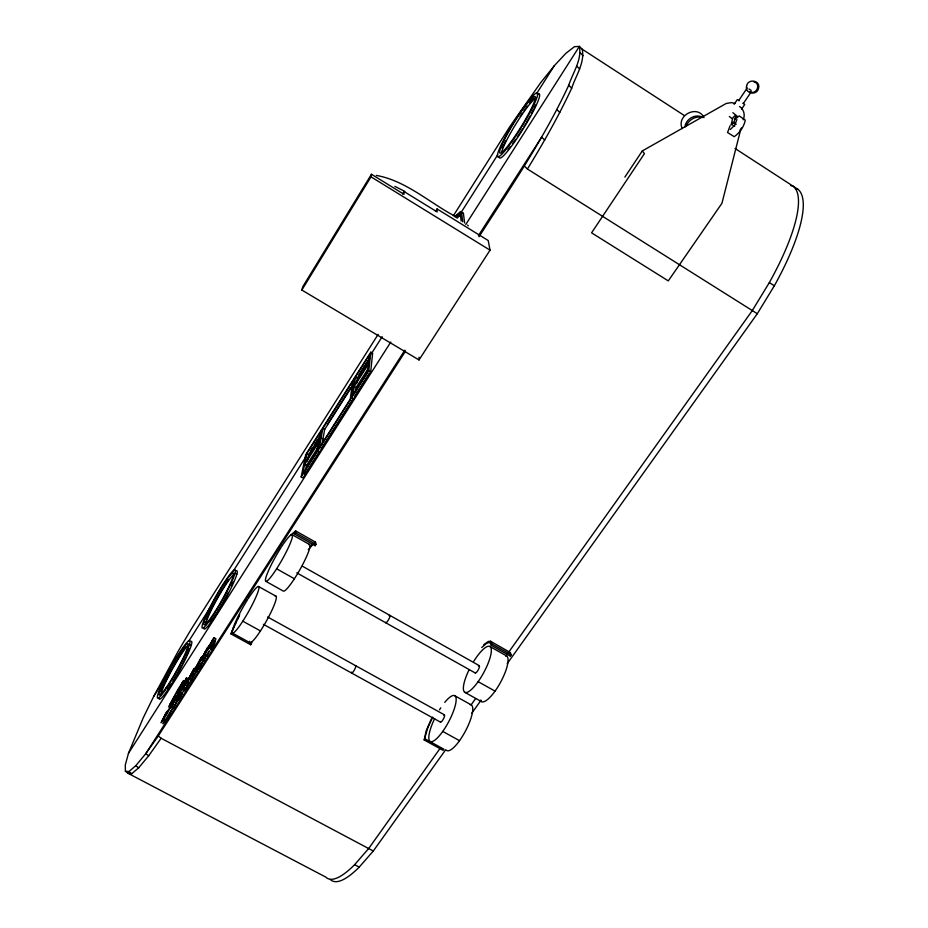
<?xml version="1.0" encoding="UTF-8"?>
<svg xmlns="http://www.w3.org/2000/svg" width="928" height="928" viewBox="0 0 928 928"><rect width="100%" height="100%" fill="white"/><g stroke="black" fill="none" stroke-linecap="round" stroke-linejoin="round"><path stroke-width="1.39" d="M419.027 359.96L490.03 250.166L488.221 240.538L437.03 208.939L437.169 211.955L404.121 191.574L403.97 194.3L371.455 174.255L302.876 286.532L301.844 290.046L419.027 359.96L419.038 357.245M185.507 687.857L184.196 690.966L185.484 688.982L183.535 687.926L194.462 668.125L188.662 679.714L190.495 676.953M188.883 682.904L185.171 689.55L191.852 679.134L189.892 678.078L187.421 681.732L188.477 678.878M188.465 679.041L186.551 677.834L183.837 683.692L186.099 680.236L176.854 698.192L177.422 697.52L179.371 698.575L178.106 700.431L178.512 699.225M425.059 738.874L443.897 749.209L443.05 750.334L424.224 739.999L427.808 727.68L432.773 717.135M424.224 739.999L426.114 730.997L431.3 719.038M291.322 534.98L294.779 532.301L295.104 534.354L315.16 545.699L316.007 544.365L315.543 542.161L295.603 530.874L290.522 535.398M315.16 545.699L315.253 544.608M183.698 680.537L178.257 691.36L176.958 693.355L182.874 682.126L169.731 704.596L169.418 705.512L176.227 696.22L167.527 713.017A29.302 3.41 -61.1 0 1 163.804 719.072L161.078 722.738L165.428 714.003L167.179 711.173L161.901 721.16L174.963 698.9L175.589 697.508L168.652 706.997L177.573 690.119L183.431 680.758L185.612 681.581M370.678 371.931L372.627 353.278L370.794 352.188L305.672 454.778L301.171 476.934L303.038 478.013L370.678 371.931L368.776 370.806L370.794 352.188M213.904 637.698C218.741 637.617 211.085 653.01 209.832 646.909L209.299 647.674L213.985 637.652L205.981 651.201L207.721 647.431L207.222 647.999L200.506 660.829M295.104 534.354L295.951 533.008L295.603 530.874M355.54 391.709L356.074 387.568L367.952 368.926M356.63 383.287L357.326 377.974L369.622 358.626M354.218 386.477L353.104 394.736L367.43 372.256L368.3 364.321L354.218 386.477L356.074 387.568M355.494 376.896L354.438 384.853L368.474 362.767L369.321 355.122L355.494 376.896L357.326 377.974M354.229 378.288L351.573 397.822L353.464 398.936M301.844 290.046L371.014 176.842L371.455 174.255M321.958 444.605L324.672 429.362L353.034 384.714M322.851 428.307L319.325 447.772L350.262 399.202L352.744 381.234L322.851 428.307L324.672 429.362M321.668 429.571L317.77 450.88L319.65 451.959M304.871 473.558L306.472 465.496L317.805 447.69M307.342 461.077L308.618 454.616L319.754 437.088M304.628 464.441L302.737 473.825L316.552 452.133L318.223 443.062L304.628 464.441L306.472 465.496M306.82 453.572L304.999 462.596L318.559 441.276L320.172 432.541L306.82 453.572L308.618 454.616M741.588 127.936L740.103 129.874M733.862 123.32L735.231 117.624M731.102 124.874L732.772 117.995L734.651 115.872L737.157 117.52M684.887 127.055C685.699 118.935 695.64 113.17 702.832 117.508M740.706 129.526L721.938 203.29L668.288 280.882L591.577 232.835L644.438 153.607L642.304 150.939L726.16 103.495L731.484 102.602L734.906 103.437M743.189 119.782C745.404 115.176 743.862 109.272 739.546 106.5M735.046 148.468L797.987 189.347A126.394 35.728 -56.5 0 1 774.335 285.789L757.306 313.71L527.429 169.024C543.46 142.796 558.702 116.07 571.694 88.206C575.766 75.644 584.976 62.942 582.216 49.219L579.385 46.4L574.409 46.702L565.836 53.372L554.329 65.691L540.641 82.72L509.901 126.533L453.328 215.783M239.691 614.614L230.968 633.917L250.722 644.763L251.163 643.116M250.722 644.763L251.952 641.979M479.022 236.733C510.713 187.363 543.947 138.632 568.725 85.272C572.808 72.744 582.018 60.111 579.385 46.4L465.763 224.53M378.148 334.37L191.354 629.01L178.42 650.783L153.735 696.36L143.179 717.97L128.47 753.316L125.303 764.904L125.396 771.214L128.122 773.337L325.867 877.146A113.088 28.153 -62.5 0 0 354.612 864.687L368.66 848.54L440.174 748.258M230.968 633.917L233.775 627.096M210.737 649.171L210.494 649.983L211.851 647.964M190.646 680.479L191.992 677.8M163.386 722.413L163.015 723.77L165.752 720.116A29.29 3.445 -61.1 0 0 169.476 714.061L174.534 705.06M212.036 645.378L212.187 644.612M164.07 721.323L164.21 721.798M196.748 670.874L196.527 671.536L199.798 665.492M179.058 698.598L178.826 699.294L179.371 698.575M205.622 656.084L199.74 666.942L197.687 665.933L199.288 663.102M177.329 700.663L173.292 708.076L178.083 699.434M173.374 708.018L171.448 706.8L186.551 677.834M192.456 678.008L190.611 680.769M189.915 677.95L189.59 678.577L191.632 679.574L196.701 670.086M181.981 693.982L179.15 699.016L177.12 698.03L186.458 680.943L182.248 689.922L183.57 687.845L182.967 688.773L184.916 689.817L185.484 688.982M209.357 650.992L206.747 655.968L204.786 654.901L209.287 645.262L201.944 659.344L206.039 650.493L198.43 664.808L191.342 675.63M179.069 699.074L184.243 689.678M206.747 655.968L208.986 651.131M234.842 624.683L236.072 622.085M184.916 689.817L185.449 688.599M182.955 688.704L186.748 679.644L188.697 680.758M179.684 697.241L182.016 692.381M205.703 656.235L203.661 660.748L206.271 655.783M211.178 648.173L212.709 644.983M177.422 697.52L176.158 699.387L178.686 693.552L171.425 706.974M201.596 662.534L199.729 666.93L198.604 668.531L199.601 666.084L193.291 676.686M186.969 685.56L188.512 682.393M213.208 643.974L214.728 640.819L211.282 647.176M197.258 669.772L198.522 667.255M187.723 680.653L183.222 688.506L183.535 688.008M204.786 654.901L212.756 639.717L208.533 648.904L209.832 646.909M175.659 702.902L176.598 701.046M181.54 689.875L186.748 679.644M237.44 619.324L238.925 616.447M204.067 658.857L199.74 666.942M164.511 720.418L165.149 719.2M730.092 125.756L727.552 132.507L734.222 136.694C739.628 132.901 744.047 126.672 745.265 120.153L739.303 115.942L734.605 119.387M180.044 692.938L177.19 697.972L179.208 698.9M686.152 126.034C688.622 119.828 695.78 115.64 702.357 117.438M192.502 676.918L194.022 674.146M213.753 642.246L215.946 638.719M172.063 709.004L167.11 717.39M176.506 696.754L178.605 693.146M189.672 678.519L201.852 656.722L197.687 665.933M187.642 683.205L188.268 682.161M790.76 185.623L793.278 186.284A126.475 35.334 -56.5 0 1 769.324 282.611L752.295 310.555L509.159 651.514M402.601 194.033L404.121 191.574M435.487 211.387L437.03 208.939M153.735 696.36L167.713 674.331M174.708 663.323L176.262 660.875M178.594 657.21L180.925 653.544M188.697 641.306L212.013 604.604M232.986 571.578L306.031 456.588M371.304 353.823L382.185 336.69M460.543 213.336L497.744 154.767M536.5 93.751L554.329 65.691M310.52 451.008L312.806 447.412M314.337 445.011L318.142 439.014M327.352 424.514L350.622 387.904M359.066 374.61L368.103 360.389M301.171 476.934L368.776 370.806M304.604 474.892L318.432 453.224M321.204 448.862L352.153 400.316M355.006 395.85L369.321 373.381M128.47 753.316L390.804 342.038M404.875 350.158L145.8 753.617L135.824 765.67L128.922 771.574L125.396 771.214M478.419 235.631L541.674 137.124L544.701 140.07M128.122 773.337L131.695 773.732L138.632 767.874L148.642 755.844L145.8 753.617L158.282 735.997L405.49 351.202M164.94 720.766L166.031 719.096M624.857 177.109L642.304 150.939M734.141 104.307L737.319 99.598L739.21 100.792M738.734 100.526L747.284 87.87M743.328 103.518L751.112 92.023M741.565 109.156L744.743 104.446L742.922 103.217M490.576 641.26L510.354 652.57L511.212 654.832L510.342 656.108L491.248 645.308L492.118 644.032L490.576 641.26L488.395 641.422L483.79 644.635M148.642 755.844L161.136 738.259L373.3 851.011L445.718 749.673M471.296 704.607L475.507 698.703M505.795 656.235L507.477 653.88M471.83 713.145L481.098 700.188M507.198 663.659L757.306 313.71M732.296 123.54L731.774 124.132M308.305 549.585L313.316 544.121M310.288 546.569L311.715 544.922M171.32 707.333L170.578 708.018M330.298 879.477A113.03 28.466 -62.6 0 0 359.217 867.123L373.3 851.011M455.08 216.363L460.613 211.503L463.42 213.486L464.638 223.022M455.184 217.036L459.476 213.428L460.346 214.229L461.158 221.038M456.924 217.5L459.766 214.554M457.04 218.184L459.256 215.876M481.725 647.512L486.446 643.452L488.859 642.536L490.506 643.162L491.248 645.308M191.632 679.574L189.834 678.09M314.905 542.242L315.543 542.161M730.29 129.491L734.825 125.106L736.902 119.55M376.304 175.415C406.51 180.728 430.592 203.777 457.098 217.326M508.532 651.862L509.553 652.013M795.458 188.674L797.987 189.347M753.745 81.803C761.47 83.323 756.598 95.422 749.952 91.733M394.864 186.377L404.782 191.377M354.612 864.687L359.217 867.123M171.448 706.8L173.385 707.844M159.836 690.966L161.611 691.917M186.586 679.876L188.523 680.92M183.222 688.506L185.287 689.446M189.695 678.322L191.736 679.377M189.463 644.368L191.249 645.343M205.076 654.507L207.037 655.574M204.763 654.797L206.724 655.864M201.944 659.344L203.905 660.4M201.678 659.599L203.661 660.748M197.954 665.446L199.961 666.49M209.693 647.28L211.654 648.359M231.756 632.722L251.523 643.58M204.38 621.331L206.178 622.317M242.811 621.203L260.455 630.936M442.749 731.426L459.534 740.683M267.589 616.958L444.419 714.838M263.413 624.335L440.429 722.1M265.675 581.241L283.237 591.043A26.726 3.909 -60.5 0 0 301.032 567.634A26.726 3.909 -60.5 0 0 308.63 544.643M464.638 692.23L481.342 701.556M235.062 573.098L236.86 574.096M258.715 586.589L276.022 596.228M454.894 695.803L471.378 704.978M276.614 568.783L294.408 578.759M478.129 681.662L495.042 691.128M302.284 566.138L479.266 665.643M296.821 572.878L475.24 672.974M295.951 533.008L316.007 544.365M492.118 644.032L511.212 654.832M292.123 534.667L309.569 544.539M489.822 646.456L506.421 655.841A26.077 7.459 -61.4 0 1 499.136 684.806A26.077 7.459 -61.4 0 1 480.379 700.292M321.123 437.865L322.967 438.944M371.014 176.842L490.03 250.166M457.005 215.134L458.861 216.282M497.454 156.287L499.368 157.493A37.538 4.628 -58.2 0 0 524.239 127.171A37.538 4.628 -58.2 0 0 538.124 94.308M769.324 282.611L774.335 285.789M537.556 93.171A37.549 4.582 -58.2 0 1 509.75 144.64A37.549 4.582 -58.2 0 1 505.342 136.729A37.549 4.582 -58.2 0 1 537.556 93.171L539.481 94.412M582.216 49.219L684.11 115.385M748.977 88.972L751.204 90.434M732.911 122.183L736.159 124.306M731.45 124.236L734.698 126.347M729.327 116.499L732.563 118.935M128.922 771.574L131.695 773.732M135.824 765.67L138.632 767.874M158.282 735.997L161.136 738.259M732.876 112.682L737.296 116.325M462.48 212.651L463.42 213.486M524.401 166.1L527.429 169.024M556.8 109.527L559.816 112.474M568.725 85.272L571.694 88.206M576.659 66.004L579.594 68.916M580.232 52.85L583.109 55.726M467.596 225.11L468.292 225.817M703.981 117.589C697.543 104.238 675.955 115.478 682.254 128.609M510.052 654.843L510.342 656.108M461.529 212.326L462.701 221.827M389.145 615.774A4.222 0.893 -60.9 0 1 388.82 619.208A4.222 0.893 -60.9 0 1 385.665 622.328M283.678 543.588A26.784 3.584 -60.5 0 1 288.248 547.868A26.784 3.584 -60.5 0 1 265.965 581.357A26.784 3.584 -60.5 0 1 281.149 547.392M281.787 546.406A26.784 3.584 -60.5 0 1 283.063 544.492M355.331 665.805A4.199 0.87 -61.4 0 1 354.16 670.352A4.199 0.87 -61.4 0 1 351.631 672.116M275.198 596.182A26.529 3.805 -60.8 0 1 265.721 622.247A26.529 3.805 -60.8 0 1 249.655 641.26M248.333 598.444A26.587 3.48 -60.7 0 1 255.745 597.446A26.587 3.48 -60.7 0 1 233.102 632.954A26.587 3.48 -60.7 0 1 247.695 599.442M443.596 715.059A4.153 1.114 -61.9 0 1 443.503 718.817A4.153 1.114 -61.9 0 1 440.243 721.543M444.744 702.403A25.938 6.96 -61.9 0 1 454.906 706.858A25.938 6.96 -61.9 0 1 433.724 740.88A25.938 6.96 -61.9 0 1 434.687 718.562M439.489 709.839A25.938 6.96 -61.9 0 1 440.788 707.809M469.974 704.596A25.891 7.25 -62 0 1 465.995 730.034A25.891 7.25 -62 0 1 446.496 750.3M478.372 665.944A4.176 1.148 -61.4 0 1 478.43 669.54A4.176 1.148 -61.4 0 1 475.02 672.464M473.732 661.362A26.123 7.169 -61.4 0 1 491.214 652.419A26.123 7.169 -61.4 0 1 470.252 690.502A26.123 7.169 -61.4 0 1 468.895 670.155M535.514 104.899A33.315 4.106 -58.2 0 1 534.052 108.193M533.484 109.388A33.315 4.106 -58.2 0 1 531.292 113.715M530.062 116.023A33.315 4.106 -58.2 0 1 526.605 122.148M525.874 123.389A33.315 4.106 -58.2 0 1 523.926 126.637M522.58 128.806A33.315 4.106 -58.2 0 1 517.256 137.008M515.701 139.27A33.315 4.106 -58.2 0 1 512.662 143.515M510.261 146.67A33.315 4.106 -58.2 0 1 507.941 149.501M501.793 151.716A33.315 4.106 -58.2 0 1 517.499 121.44A33.315 4.106 -58.2 0 1 536.013 97.881M502.118 148.167A37.538 4.628 -58.2 0 1 503.904 144.362M504.461 143.225A37.538 4.628 -58.2 0 1 505.667 140.847M520.144 116.429A37.538 4.628 -58.2 0 1 522.348 113.146M524.042 110.699A37.538 4.628 -58.2 0 1 527.336 106.128M529.656 103.078A37.538 4.628 -58.2 0 1 533.786 98.148M233.183 582.146A29.65 3.399 -60.6 0 1 231.397 586.229M228.358 592.482A29.65 3.399 -60.6 0 1 217.581 611.506M216.943 612.515A29.65 3.399 -60.6 0 1 213.974 617.016M213.278 618.013A29.65 3.399 -60.6 0 1 210.134 622.224M205.691 624.892A29.65 3.399 -60.6 0 1 218.266 596.982A29.65 3.399 -60.6 0 1 234.703 574.003M236.501 570.766A33.408 3.828 -60.6 0 1 223.091 603.165A33.408 3.828 -60.6 0 1 203.812 628.07M206.457 619.475A33.408 3.828 -60.6 0 1 211.387 608.907M211.99 607.724A33.408 3.828 -60.6 0 1 223.706 587.064M224.402 585.962A33.408 3.828 -60.6 0 1 228.416 579.907M189.173 649.043A29.371 3.248 -60.9 0 1 186.087 656.606M185.542 657.778A29.371 3.248 -60.9 0 1 182.433 664.112M181.865 665.214A29.371 3.248 -60.9 0 1 173.049 680.862M171.158 683.878A29.371 3.248 -60.9 0 1 167.655 689.133M160.927 694.759A29.371 3.248 -60.9 0 1 172.179 669.482A29.371 3.248 -60.9 0 1 188.198 645.331M191.365 641.318A33.095 3.666 -60.9 0 1 177.062 674.911A33.095 3.666 -60.9 0 1 159.082 697.879M161.692 689.806A33.095 3.666 -60.9 0 1 164.418 683.692M164.952 682.579A33.095 3.666 -60.9 0 1 183.245 650.482M183.976 649.426A33.095 3.666 -60.9 0 1 185.704 647.013M746.611 85.898C744.372 93.821 757.19 95.978 758.559 88.253C760.821 80.33 747.968 78.172 746.611 85.898M193.592 669.61L189.289 677.904L193.592 669.61M194.787 669.819C198.372 664.39 207.269 645.215 194.787 669.819M510.551 142.483A33.327 4.072 -58.2 0 0 535.27 96.756A33.327 4.072 -58.2 0 0 506.711 135.349A33.327 4.072 -58.2 0 0 510.551 142.483M211.816 616.482A29.661 3.364 -60.6 0 0 233.566 573.643A29.661 3.364 -60.6 0 0 210.818 606.529A29.661 3.364 -60.6 0 0 211.816 616.482M210.981 618.686A33.408 3.793 -60.6 0 0 235.457 570.453A33.408 3.793 -60.6 0 0 209.786 607.585A33.408 3.793 -60.6 0 0 210.981 618.686M166.193 687.671A29.383 3.213 -60.9 0 0 188.245 644.519A29.383 3.213 -60.9 0 0 166.622 675.688A29.383 3.213 -60.9 0 0 166.193 687.671M165.277 689.98A33.106 3.631 -60.9 0 0 190.089 641.399A33.106 3.631 -60.9 0 0 165.694 676.605A33.106 3.631 -60.9 0 0 165.277 689.98"/></g></svg>
